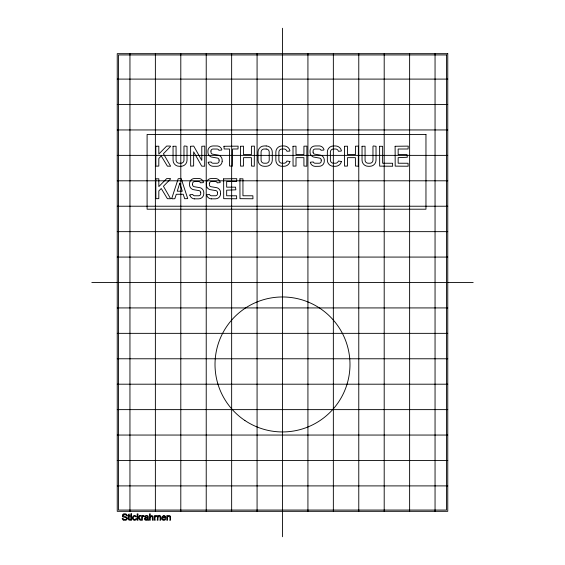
<?xml version="1.0" encoding="UTF-8"?>
<svg xmlns="http://www.w3.org/2000/svg" width="565" height="565" viewBox="0 0 565 565"><rect width="100%" height="100%" fill="white"/><g stroke="black" fill="none" stroke-linecap="round" stroke-linejoin="round"><path stroke-width="0.85" d="M147.514 517.258L147.514 517.293A8.087 8.087 0 0 1 146.123 517.561L145.855 517.618A3.75 3.75 0 0 0 145.389 517.702C142.733 518.31 145.671 521.869 147.578 519.666A1.681 1.681 0 0 0 147.733 520.231L148.553 520.231A1.702 1.702 0 0 1 148.341 519.595A6.363 6.363 0 0 1 148.32 519.101L148.298 517.081A3.383 3.383 0 0 0 148.263 516.502C148.228 514.553 142.994 515.951 145.212 517.046M165.82 518.048C164.669 517.752 161.124 517.688 162.967 519.426C163.349 519.729 163.914 519.779 164.351 519.567C165.82 517.738 166.032 520.301 163.97 520.33C157.995 519.878 164.959 511.6 165.82 517.921M157.84 516.332L157.981 516.142A1.667 1.667 0 0 1 159.153 515.513M158.285 516.523C160.368 514.927 160.46 519.581 159.909 520.231L160.679 520.231L160.679 517.074M123.163 514.178L123.516 513.988A3.051 3.051 0 0 1 124.526 513.776A3.997 3.997 0 0 1 125.027 513.783L125.501 513.86A2.691 2.691 0 0 1 125.931 513.995L126.186 514.122A1.737 1.737 0 0 1 126.687 514.56A1.928 1.928 0 0 1 127.069 515.668L126.263 515.732L126.066 515.089A1.088 1.088 0 0 0 125.614 514.687L124.9 514.517A3.475 3.475 0 0 0 124.364 514.531L123.396 515.019A0.777 0.777 0 0 0 123.262 515.365A0.862 0.862 0 0 0 123.276 515.626L126.85 517.342A1.547 1.547 0 0 1 127.245 518.19M117.238 79.1L447.763 79.1M117.238 104.525L447.763 104.525M117.238 129.95L447.763 129.95M117.238 155.375L447.763 155.375M117.238 180.8L447.763 180.8M194.664 198.838L198.668 198.838A5.085 5.085 0 0 0 203.781 193.76L203.753 192.192A5.17 5.17 0 0 0 202.044 188.809L201.359 188.286A4.682 4.682 0 0 0 199.713 187.658L194.183 186.697A1.999 1.999 0 0 1 192.587 184.713M211.458 198.838L215.463 198.838A5.085 5.085 0 0 0 220.576 193.76M117.238 206.225L447.763 206.225M117.238 231.65L447.763 231.65M117.238 257.075L447.763 257.075M91.812 282.5L473.188 282.5M117.238 307.925L447.763 307.925M117.238 333.35L447.763 333.35M117.238 358.775L447.763 358.775M117.238 384.2L447.763 384.2M117.238 409.625L447.763 409.625M117.238 435.05L447.763 435.05M117.238 460.475L447.763 460.475M117.238 485.9L447.763 485.9M129.456 519.532L130.014 519.532L130.127 520.224L128.573 519.857L128.453 516.233L127.881 516.233L127.881 515.626L128.453 515.626L128.453 514.489L129.23 514.023L129.23 515.626L130.014 515.626L130.014 516.233L129.23 516.233L129.265 519.341M123.325 520.019L125.084 520.337A2.797 2.797 0 0 0 126.27 520.033L126.398 519.955A1.836 1.836 0 0 0 126.977 519.39A1.766 1.766 0 0 0 127.266 518.437M122.873 516.558L123.135 516.777A2.196 2.196 0 0 0 123.558 516.996L124.787 517.349A20.947 20.947 0 0 1 125.296 517.484L125.543 517.554A2.352 2.352 0 0 1 125.896 517.688L126.179 517.879A0.89 0.89 0 0 1 126.101 519.2M310.312 162.593L310.566 162.162L313.3 161.978A2.041 2.041 0 0 0 315.178 163.229L319.176 163.229A2.027 2.027 0 0 0 321.224 161.216L321.217 160.079M208.188 162.593L208.443 162.162L211.176 161.978A2.041 2.041 0 0 0 213.047 163.229L217.052 163.229A2.027 2.027 0 0 0 219.1 161.216L219.093 160.079M206.613 195.179L206.854 194.706L209.587 194.522A2.041 2.041 0 0 0 211.458 195.773L215.463 195.773A2.027 2.027 0 0 0 217.511 193.76L217.504 192.623M189.819 195.179L190.059 194.706L192.792 194.522A2.041 2.041 0 0 0 194.664 195.773L198.668 195.773A2.027 2.027 0 0 0 200.716 193.76L200.709 192.623M435.05 53.675L435.05 511.325M409.625 53.675L409.625 511.325M384.2 53.675L384.2 511.325M358.775 53.675L358.775 511.325M333.35 53.675L333.35 511.325M313.074 152.169L313.074 151.032A2.027 2.027 0 0 1 315.122 149.033L319.119 149.019A1.992 1.992 0 0 1 321.005 150.262L323.752 150.085L324.006 149.647A5.198 5.198 0 0 0 319.557 145.925L315.122 145.954A5.071 5.071 0 0 0 310.037 151.032L310.114 153.03A5.212 5.212 0 0 0 311.76 155.982L312.819 156.717A4.591 4.591 0 0 0 314.069 157.134L319.628 158.094A1.999 1.999 0 0 1 321.188 160.079M307.925 53.675L307.925 511.325M282.5 28.25L282.5 536.75M257.075 53.675L257.075 511.325M231.65 53.675L231.65 511.325M222.158 161.216L222.137 159.648A5.17 5.17 0 0 0 220.428 156.265L219.736 155.742A4.682 4.682 0 0 0 218.097 155.114L212.567 154.153A1.999 1.999 0 0 1 210.971 152.169L210.95 151.032M220.569 193.76L220.548 192.192A5.17 5.17 0 0 0 218.839 188.809L218.147 188.286A4.682 4.682 0 0 0 216.508 187.658L210.978 186.697A1.999 1.999 0 0 1 209.382 184.713L209.361 183.576M206.225 53.675L206.225 511.325M192.566 184.713L192.566 183.576A2.027 2.027 0 0 1 194.607 181.577L198.612 181.563A1.992 1.992 0 0 1 200.497 182.806L203.245 182.629L203.492 182.156A5.198 5.198 0 0 0 199.049 178.469L194.607 178.498A5.071 5.071 0 0 0 189.529 183.576L189.607 185.574A5.212 5.212 0 0 0 191.253 188.526L192.312 189.261A4.591 4.591 0 0 0 193.562 189.678L199.12 190.638A1.999 1.999 0 0 1 200.681 192.623M180.8 53.675L180.8 511.325M167.473 516.283L167.473 515.626L166.774 515.626L166.774 520.231L167.551 520.231L167.551 517.717A2.415 2.415 0 0 1 167.678 516.827M157.96 517.554L157.96 520.231L157.183 520.231C159.153 514.574 153.475 515.534 155.227 520.231L154.45 520.231L154.45 515.626L155.142 515.626L155.142 516.276M155.375 53.675L155.375 511.325M129.95 53.675L129.95 511.325M222.165 161.216A5.085 5.085 0 0 1 217.052 166.28L213.047 166.294A5.177 5.177 0 0 1 208.245 162.621M219.065 160.079A1.999 1.999 0 0 0 217.504 158.08L211.946 157.134A4.591 4.591 0 0 1 210.696 156.717L209.636 155.989A5.212 5.212 0 0 1 207.991 153.03L207.913 151.032A5.071 5.071 0 0 1 212.991 145.954L217.426 145.975A5.198 5.198 0 0 1 221.833 149.626L221.628 150.085L218.881 150.297A1.992 1.992 0 0 0 216.995 149.033L212.991 149.019A2.027 2.027 0 0 0 210.95 151.032M310.369 162.621A5.177 5.177 0 0 0 315.171 166.357L319.176 166.294A5.085 5.085 0 0 0 324.289 161.216L324.261 159.648A5.17 5.17 0 0 0 322.551 156.265L321.866 155.742A4.682 4.682 0 0 0 320.228 155.114L314.691 154.153A1.999 1.999 0 0 1 313.095 152.169M194.664 198.901A5.177 5.177 0 0 1 189.861 195.165M211.458 198.901A5.177 5.177 0 0 1 206.656 195.165M217.476 192.623A1.999 1.999 0 0 0 215.915 190.624L210.357 189.678A4.591 4.591 0 0 1 209.107 189.261L208.047 188.533A5.212 5.212 0 0 1 206.402 185.574L206.324 183.576A5.071 5.071 0 0 1 211.402 178.498L215.837 178.519A5.198 5.198 0 0 1 220.251 182.17L219.997 182.636L217.292 182.841A1.992 1.992 0 0 0 215.406 181.577L211.402 181.563A2.027 2.027 0 0 0 209.361 183.576M167.607 516.354A1.617 1.617 0 0 1 170.545 516.572M167.699 516.834A0.925 0.925 0 0 1 167.911 516.516C170.051 514.969 170.411 519.306 169.733 520.231L170.51 520.231L170.51 517.152A3.475 3.475 0 0 0 170.468 516.601M164.775 516.551A1.335 1.335 0 0 0 162.452 517.491L164.994 517.491A1.681 1.681 0 0 0 164.726 516.601M155.262 516.339A1.518 1.518 0 0 1 157.918 516.283M158.002 517.554A1.561 1.561 0 0 1 158.242 516.495M159.153 515.337A1.617 1.617 0 0 1 160.778 517.081M145.106 517.003A1.42 1.42 0 0 1 147.31 516.424A0.961 0.961 0 0 1 147.486 517.102M142.521 516.911A3.065 3.065 0 0 0 142.394 517.823L142.394 520.231L141.61 520.231L141.61 515.626L142.316 515.626C141.54 516.841 144.788 514.192 143.842 516.502A0.925 0.925 0 0 0 142.437 516.876M123.325 520.033A2.076 2.076 0 0 1 122.217 518.345L123.001 518.119L123.212 518.825A1.158 1.158 0 0 0 123.445 519.115L123.7 519.292A2.373 2.373 0 0 0 125.804 519.383M127.266 518.133A1.836 1.836 0 0 1 127.28 518.38M122.852 516.58A1.547 1.547 0 0 1 123.135 514.256M147.514 518.204C147.861 520.986 143.171 518.931 146.243 518.218A6.356 6.356 0 0 0 147.522 517.943L147.514 518.204M150.29 517.646L150.29 520.231L149.513 520.231L149.513 513.882L150.29 513.882L150.29 516.156L151.731 515.527L153.051 516.198L153.263 520.231L152.479 520.231L152.162 516.403L150.784 516.424L150.29 517.646M132.514 517.858C131.942 520.344 135.996 521.368 136.483 518.84C135.692 517.752 135.459 520.393 134.138 519.609C133.142 519.15 133.192 517.787 133.488 516.897C134.272 514.687 136.815 518.373 136.144 516.233C134.943 514.644 132.21 515.909 132.514 517.858M289.93 161.512L289.93 161.548A6.088 6.088 0 0 1 283.997 166.287L281.956 166.294A6.095 6.095 0 0 1 275.854 160.192L275.854 152.056A6.095 6.095 0 0 1 281.956 145.954L283.997 145.954A6.088 6.088 0 0 1 289.923 150.664L289.654 151.102L286.935 151.265A3.051 3.051 0 0 0 283.997 149.012L281.956 149.019A3.051 3.051 0 0 0 278.891 152.056L278.891 160.192A3.051 3.051 0 0 0 281.956 163.214L283.997 163.229A3.051 3.051 0 0 0 286.914 161.018L289.93 161.512M341.422 161.512L341.422 161.548A6.088 6.088 0 0 1 335.49 166.287L333.442 166.294A6.095 6.095 0 0 1 327.34 160.192L327.347 152.056A6.095 6.095 0 0 1 333.442 145.954L335.49 145.954A6.088 6.088 0 0 1 341.408 150.664L341.147 151.102L338.421 151.265A3.051 3.051 0 0 0 335.49 149.012L333.442 149.019A3.051 3.051 0 0 0 330.377 152.056L330.384 160.192A3.051 3.051 0 0 0 333.442 163.214L335.49 163.229A3.051 3.051 0 0 0 338.4 161.018L341.422 161.512M171.781 198.421L172.099 198.838L174.825 198.725L176.287 194.268L183.237 194.268L184.691 198.725L187.721 198.597L181.167 178.526L178.18 178.717L171.781 198.421M155.806 146.307L155.891 166.152L158.793 166.089L158.836 158.405L161.251 155.968L167.402 166.152L170.616 166.209L163.433 153.729L170.411 146.603L170.411 146.06L166.668 146.067L158.836 154.04L158.807 146.194L155.813 146.271M155.806 178.851L155.891 198.696L158.793 198.633L158.836 190.949L161.251 188.512L167.402 198.696L170.616 198.753L163.433 186.273L170.411 179.147L170.411 178.604L166.696 178.589L158.836 186.584L158.822 178.773L155.806 178.851M173.052 146.307L173.052 160.192A6.095 6.095 0 0 0 179.147 166.294L180.934 166.294A6.095 6.095 0 0 0 187.029 160.192L187.036 146.307L184.367 145.954L183.971 146.349L183.971 160.192A3.03 3.03 0 0 1 180.934 163.229L179.147 163.229A3.051 3.051 0 0 1 176.082 160.192L176.068 146.229L173.06 146.271M190.61 146.307L190.673 166.124L193.64 165.976L193.647 151.823L201.698 166.138L204.678 166.23L204.784 146.123L201.797 146.271L201.79 160.418L193.724 146.095L190.617 146.271M223.945 146.307L224.171 148.983L229.531 149.019L229.538 165.976L232.356 166.265L232.596 149.019L237.978 148.969L238.14 146.158L223.952 146.271M223.634 178.851L223.698 198.668L236.679 198.774L236.608 195.801L226.664 195.773L226.664 190.186L235.831 189.819L235.556 187.163L226.664 187.149L226.664 181.563L236.573 181.542L236.784 178.667L223.634 178.851M240.485 146.307L240.549 166.124L243.487 166.054L243.515 157.642L251.404 157.642L251.418 166.018L254.292 166.23L254.398 146.123L251.432 146.194L251.404 154.605L243.515 154.605L243.487 146.194L240.492 146.271M239.913 178.851L239.977 198.668L252.965 198.774L252.859 195.794L242.95 195.773L242.943 178.815L239.913 178.851M292.995 146.307L293.058 166.124L295.996 166.054L296.025 157.642L303.913 157.642L303.928 166.018L306.802 166.23L306.908 146.123L303.942 146.194L303.913 154.605L296.025 154.605L295.996 146.194L293.002 146.271M344.481 146.307L344.544 166.124L347.482 166.054L347.517 157.642L355.399 157.642L355.42 166.018L358.295 166.23L358.401 146.123L355.434 146.194L355.399 154.605L347.517 154.605L347.482 146.194L344.488 146.271M362.038 146.307L362.038 160.192A6.095 6.095 0 0 0 368.14 166.294L369.927 166.294A6.095 6.095 0 0 0 376.022 160.192L376.022 146.307L373.359 145.954L372.964 146.349L372.964 160.192A3.03 3.03 0 0 1 369.927 163.229L368.14 163.229A3.051 3.051 0 0 1 365.068 160.192L365.061 146.229L362.045 146.271M379.602 146.307L379.666 166.124L392.647 166.23L392.576 163.257L382.632 163.229L382.632 146.307L379.609 146.271M395.119 146.307L395.182 166.124L408.163 166.23L408.057 163.25L398.156 163.229L398.156 157.642L407.316 157.275L407.04 154.619L398.156 154.605L398.156 149.019L408.057 148.998L408.269 146.123L395.126 146.271M179.776 183.18L177.248 191.203L182.297 191.203L179.776 183.18M139.816 515.626L137.966 517.498L137.966 513.882L137.189 513.882L137.189 520.231L137.966 520.231L137.966 518.409L138.517 517.879L140.042 520.231L141.003 520.231L139.068 517.335L140.826 515.626L139.816 515.626M447.763 53.675L117.238 53.675L117.238 511.325L447.763 511.325L447.763 53.675M446.491 54.946L118.509 54.946L118.509 510.054L446.491 510.054L446.491 54.946M425.961 134.456L147.098 134.456L147.098 209.205L425.961 209.205L425.961 134.456M266.186 145.954L264.137 145.954A6.095 6.095 0 0 0 258.043 152.056L258.043 160.192A6.095 6.095 0 0 0 264.137 166.294L266.186 166.294A6.095 6.095 0 0 0 272.281 160.192L272.281 152.056A6.095 6.095 0 0 0 266.186 145.961M266.186 149.019L264.137 149.019A3.051 3.051 0 0 0 261.072 152.056L261.079 160.192A3.051 3.051 0 0 0 264.137 163.214L266.186 163.229A3.03 3.03 0 0 0 269.215 160.192L269.215 152.056A3.03 3.03 0 0 0 266.186 149.019M131.56 513.882L130.783 513.882L130.783 514.779L131.56 514.779L131.56 513.882M131.56 515.626L130.783 515.626L130.783 520.231L131.56 520.231L131.56 515.626M244.899 420.501A67.489 67.489 0 0 0 349.834 368.994A67.489 67.489 0 0 0 252.767 303.871A67.489 67.489 0 0 0 244.899 420.501"/></g></svg>
